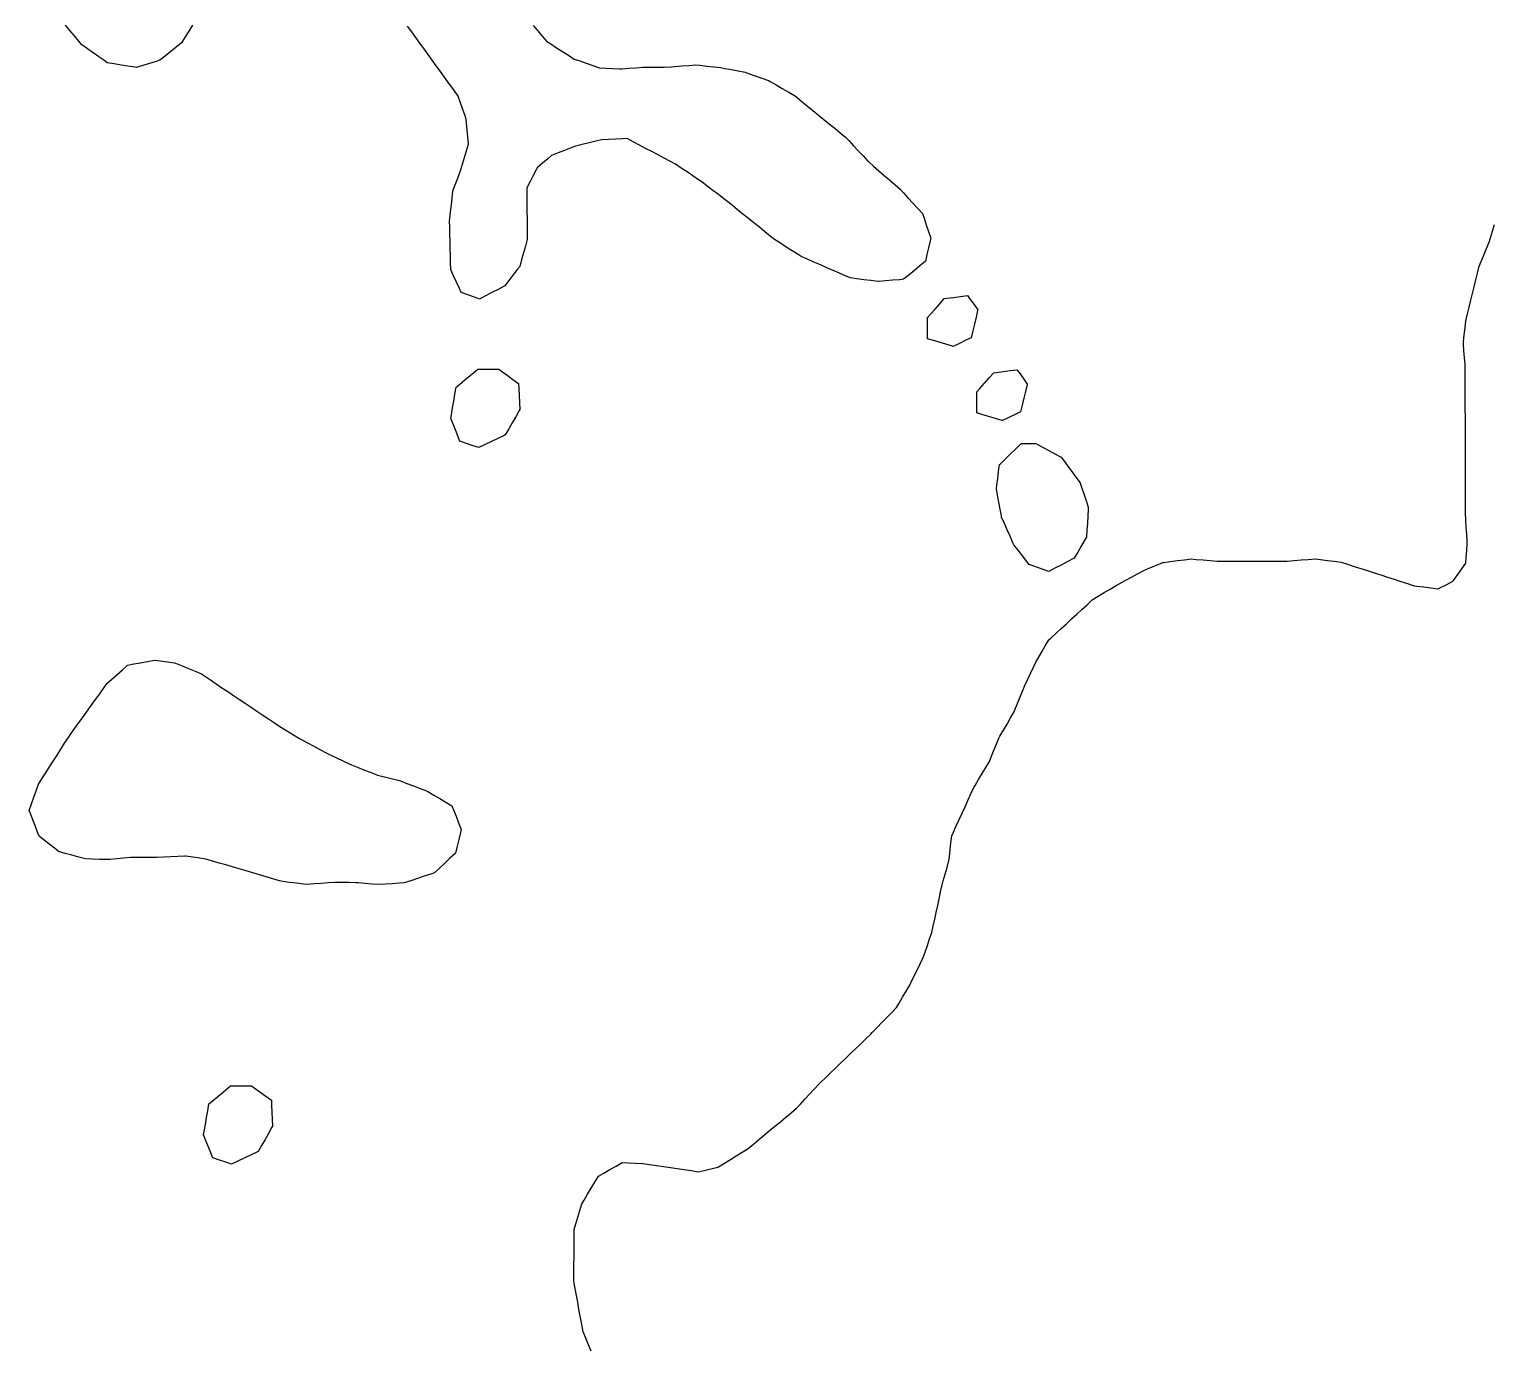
# Model space of a CAD drawing. Header units: millimetres. Extents: x 0 to 2762, y 6 to 2482.
# Drawn here: x 1213.1 to 1422, y 1443.6 to 1631.5 of the extents above; entities that cross this region are included whole.
import ezdxf

# ---------------------------------------------------------------- set-up
doc = ezdxf.new("R2010")
doc.units = ezdxf.units.MM
for name, color, linetype in [('ALL_HOLES', 1, 'Continuous'), ('OUTLINE_ISLAND_01_HOLE_106', 1, 'Continuous'), ('OUTLINE_ISLAND_01_HOLE_112', 1, 'Continuous'), ('OUTLINE_ISLAND_01_HOLE_118', 1, 'Continuous'), ('OUTLINE_ISLAND_01_HOLE_119', 1, 'Continuous'), ('OUTLINE_ISLAND_01_HOLE_122', 1, 'Continuous'), ('OUTLINE_ISLAND_01_HOLE_130', 1, 'Continuous'), ('OUTLINE_ISLAND_01_HOLE_132', 1, 'Continuous'), ('OUTLINE_ISLAND_01_HOLE_98', 1, 'Continuous')]:
    doc.layers.add(name, color=color, linetype=linetype)

msp = doc.modelspace()

# ---------------------------------------------------------------- linework, layer by layer
at = {"layer": 'ALL_HOLES'}
for points in [[(1236.3816, 1632.0522), (1235.8454, 1631.2081), (1235.3092, 1630.364), (1234.7729, 1629.52), (1234.049, 1628.9347), (1233.2713, 1628.306), (1232.4937, 1627.6773), (1231.716, 1627.0486), (1231.1771, 1626.8842), (1230.2206, 1626.5924), (1229.2642, 1626.3005), (1228.3077, 1626.0087), (1228.1406, 1626.0362), (1227.1539, 1626.1983), (1226.1671, 1626.3605), (1225.1803, 1626.5226), (1224.1936, 1626.6848), (1223.8276, 1626.9452), (1223.0128, 1627.5249), (1222.198, 1628.1046), (1221.3832, 1628.6843), (1220.5683, 1629.2641), (1220.1463, 1629.7703), (1219.506, 1630.5384), (1218.8656, 1631.3066), (1218.2253, 1632.0747)], [(1284.9728, 1632.0035), (1285.6219, 1631.2429), (1286.2711, 1630.4822), (1286.9202, 1629.7216), (1287.4749, 1629.367), (1288.3175, 1628.8283), (1289.16, 1628.2897), (1290.0026, 1627.7511), (1290.8451, 1627.2125), (1291.6104, 1626.9472), (1292.5553, 1626.6197), (1293.5001, 1626.2922), (1294.445, 1625.9647), (1295.3508, 1625.915), (1296.3493, 1625.8602), (1297.3478, 1625.8054), (1297.6339, 1625.8254), (1298.6315, 1625.8953), (1299.629, 1625.9651), (1300.6266, 1626.035), (1300.6634, 1626.0356), (1301.6633, 1626.0505), (1302.6632, 1626.0655), (1303.6631, 1626.0805), (1304.663, 1626.0955), (1305.2092, 1626.1426), (1306.2056, 1626.2284), (1307.2019, 1626.3142), (1308.1982, 1626.4001), (1308.749, 1626.3355), (1309.7422, 1626.219), (1310.7353, 1626.1025), (1311.7285, 1625.986), (1312.2757, 1625.8862), (1313.2595, 1625.7069), (1314.2433, 1625.5275), (1315.227, 1625.3481), (1315.7191, 1625.1721), (1316.6607, 1624.8354), (1317.6023, 1624.4987), (1318.5439, 1624.162), (1318.7845, 1624.0232), (1319.6507, 1623.5235), (1320.517, 1623.0239), (1321.3832, 1622.5242), (1322.2494, 1622.0246), (1322.5753, 1621.7586), (1323.3499, 1621.1262), (1324.1246, 1620.4939), (1324.8993, 1619.8615), (1325.674, 1619.2292), (1326.4486, 1618.5968), (1327.2233, 1617.9644), (1327.998, 1617.3321), (1328.7727, 1616.6997), (1329.5473, 1616.0674), (1330.0007, 1615.5794), (1330.6814, 1614.8469), (1331.3621, 1614.1143), (1332.0428, 1613.3818), (1332.7235, 1612.6492), (1332.8021, 1612.5808), (1333.5566, 1611.9245), (1334.311, 1611.2681), (1335.0655, 1610.6118), (1335.82, 1609.9554), (1336.5744, 1609.2991), (1337.3289, 1608.6427), (1337.8222, 1608.1045), (1338.4978, 1607.3672), (1339.1734, 1606.63), (1339.8491, 1605.8928), (1340.5247, 1605.1555), (1340.7499, 1604.4873), (1341.0692, 1603.5396), (1341.3885, 1602.592), (1341.7079, 1601.6443), (1341.6181, 1601.2553), (1341.3933, 1600.2809), (1341.1685, 1599.3065), (1340.9436, 1598.3321), (1340.9262, 1598.3178), (1340.1532, 1597.6833), (1339.3803, 1597.0488), (1338.6073, 1596.4144), (1337.8344, 1595.7799), (1337.2275, 1595.7238), (1336.2318, 1595.6318), (1335.236, 1595.5398), (1334.2403, 1595.4479), (1334.1519, 1595.4596), (1333.1606, 1595.591), (1332.1692, 1595.7225), (1331.1779, 1595.854), (1330.1866, 1595.9855), (1329.6218, 1596.2317), (1328.7052, 1596.6314), (1327.7885, 1597.031), (1326.8719, 1597.4307), (1325.9552, 1597.8304), (1325.0385, 1598.23), (1324.1219, 1598.6297), (1323.2052, 1599.0294), (1322.7801, 1599.3016), (1321.9379, 1599.8409), (1321.0958, 1600.3802), (1320.2537, 1600.9194), (1319.4115, 1601.4587), (1318.8062, 1601.9461), (1318.0273, 1602.5733), (1317.2484, 1603.2004), (1316.4695, 1603.8276), (1315.6906, 1604.4547), (1314.9117, 1605.0819), (1314.1328, 1605.709), (1313.3538, 1606.3362), (1312.5749, 1606.9633), (1312.1945, 1607.2548), (1311.4008, 1607.8631), (1310.6071, 1608.4713), (1309.8133, 1609.0796), (1309.0196, 1609.6879), (1308.5854, 1609.9816), (1307.757, 1610.5418), (1306.9287, 1611.102), (1306.1003, 1611.6623), (1305.272, 1612.2225), (1304.5555, 1612.6002), (1303.6709, 1613.0665), (1302.7863, 1613.5328), (1301.9016, 1613.9991), (1301.017, 1614.4654), (1300.1324, 1614.9317), (1299.2478, 1615.398), (1298.3632, 1615.8644), (1297.7066, 1615.8342), (1296.7076, 1615.7883), (1295.7087, 1615.7424), (1294.7097, 1615.6965), (1293.9119, 1615.4958), (1292.9421, 1615.252), (1291.9722, 1615.0081), (1291.0024, 1614.7642), (1290.39, 1614.5274), (1289.4573, 1614.1668), (1288.5246, 1613.8062), (1287.5919, 1613.4456), (1287.0655, 1612.9874), (1286.3113, 1612.3308), (1285.5571, 1611.6742), (1285.4611, 1611.4915), (1284.9959, 1610.6063), (1284.5307, 1609.7211), (1284.0655, 1608.8359), (1284.0683, 1608.444), (1284.0755, 1607.444), (1284.0826, 1606.444), (1284.0898, 1605.444), (1284.0969, 1604.4441), (1284.1041, 1603.4441), (1284.1113, 1602.4441), (1284.1184, 1601.4441), (1283.8597, 1600.5126), (1283.592, 1599.5491), (1283.3244, 1598.5855), (1283.0568, 1597.622), (1282.7042, 1597.1688), (1282.0902, 1596.3794), (1281.4763, 1595.5901), (1280.8623, 1594.8008), (1280.8522, 1594.7956), (1279.9632, 1594.3377), (1279.0742, 1593.8799), (1278.1852, 1593.422), (1277.2962, 1592.9642), (1276.6015, 1593.2155), (1275.6611, 1593.5557), (1274.7207, 1593.8958), (1274.4566, 1594.472), (1274.0399, 1595.3811), (1273.6231, 1596.2901), (1273.2064, 1597.1991), (1273.1843, 1598.185), (1273.1618, 1599.1847), (1273.1394, 1600.1845), (1273.1169, 1601.1842), (1273.0945, 1602.184), (1273.0721, 1603.1837), (1273.0496, 1604.1835), (1273.0773, 1604.427), (1273.1903, 1605.4206), (1273.3033, 1606.4142), (1273.4163, 1607.4078), (1273.5293, 1608.4014), (1273.8586, 1609.2769), (1274.2107, 1610.2128), (1274.5628, 1611.1488), (1274.5912, 1611.2427), (1274.8814, 1612.1997), (1275.1715, 1613.1566), (1275.4617, 1614.1136), (1275.7518, 1615.0706), (1275.703, 1615.5984), (1275.611, 1616.5942), (1275.5189, 1617.59), (1275.4269, 1618.5857), (1275.2509, 1619.0922), (1274.9226, 1620.0368), (1274.5943, 1620.9813), (1274.266, 1621.9259), (1274.0827, 1622.1795), (1273.4968, 1622.9899), (1272.9108, 1623.8003), (1272.3249, 1624.6106), (1271.739, 1625.421), (1271.1531, 1626.2314), (1270.5672, 1627.0418), (1269.9813, 1627.8522), (1269.3954, 1628.6625), (1268.8095, 1629.4729), (1268.2236, 1630.2833), (1267.6377, 1631.0937), (1267.0518, 1631.904)], [(1293.2583, 1442.773), (1292.8778, 1443.6978), (1292.4974, 1444.6226), (1292.1169, 1445.5474), (1292.0642, 1445.8281), (1291.8798, 1446.8109), (1291.6954, 1447.7938), (1291.511, 1448.7766), (1291.3267, 1449.7595), (1291.1423, 1450.7423), (1290.9579, 1451.7252), (1290.7735, 1452.7081), (1290.7771, 1453.1436), (1290.7855, 1454.1436), (1290.7939, 1455.1436), (1290.8023, 1456.1435), (1290.8106, 1457.1435), (1290.819, 1458.1434), (1290.8274, 1459.1434), (1290.8358, 1460.1434), (1291.067, 1460.9362), (1291.3469, 1461.8962), (1291.6269, 1462.8562), (1291.9068, 1463.8162), (1292.2281, 1464.3469), (1292.746, 1465.2023), (1293.2639, 1466.0578), (1293.7818, 1466.9132), (1294.2996, 1467.7687), (1295.0591, 1468.2023), (1295.9276, 1468.6981), (1296.796, 1469.1939), (1297.6644, 1469.6897), (1298.5953, 1469.6579), (1299.5947, 1469.6237), (1300.5941, 1469.5896), (1300.6003, 1469.5887), (1301.5892, 1469.44), (1302.5781, 1469.2914), (1303.567, 1469.1428), (1304.5558, 1468.9941), (1305.5447, 1468.8455), (1306.5336, 1468.6969), (1307.5225, 1468.5482), (1308.5114, 1468.3996), (1309.3584, 1468.5895), (1310.3341, 1468.8083), (1311.3099, 1469.0271), (1311.4113, 1469.0898), (1312.2619, 1469.6157), (1313.1124, 1470.1416), (1313.963, 1470.6674), (1314.8136, 1471.1933), (1315.6641, 1471.7192), (1316.4032, 1472.3344), (1317.1718, 1472.9741), (1317.9404, 1473.6139), (1318.709, 1474.2536), (1319.4776, 1474.8934), (1320.2462, 1475.5331), (1321.0148, 1476.1729), (1321.7834, 1476.8126), (1322.552, 1477.4523), (1323.0549, 1477.9961), (1323.7339, 1478.7302), (1324.4129, 1479.4643), (1325.0919, 1480.1984), (1325.7709, 1480.9325), (1325.9527, 1481.1075), (1326.6731, 1481.801), (1327.3935, 1482.4946), (1328.1139, 1483.1881), (1328.8343, 1483.8816), (1329.5548, 1484.5752), (1330.2752, 1485.2687), (1330.9956, 1485.9623), (1331.716, 1486.6558), (1332.4364, 1487.3494), (1333.1568, 1488.0429), (1333.3571, 1488.2508), (1334.0507, 1488.9711), (1334.7444, 1489.6914), (1335.4381, 1490.4118), (1336.1317, 1491.1321), (1336.8254, 1491.8524), (1337.1862, 1492.4603), (1337.6966, 1493.3202), (1338.207, 1494.1802), (1338.7174, 1495.0401), (1338.8761, 1495.3628), (1339.3176, 1496.2601), (1339.7591, 1497.1574), (1340.2006, 1498.0546), (1340.6421, 1498.9519), (1340.9046, 1499.7231), (1341.227, 1500.6697), (1341.5493, 1501.6163), (1341.8716, 1502.563), (1342.0641, 1503.4552), (1342.275, 1504.4327), (1342.4859, 1505.4102), (1342.6968, 1506.3877), (1342.9077, 1507.3652), (1343.1185, 1508.3427), (1343.3294, 1509.3202), (1343.4937, 1509.9091), (1343.7623, 1510.8723), (1344.031, 1511.8356), (1344.2997, 1512.7988), (1344.3631, 1513.35), (1344.4776, 1514.3435), (1344.592, 1515.3369), (1344.7064, 1516.3303), (1344.9438, 1516.8514), (1345.3585, 1517.7614), (1345.7732, 1518.6714), (1346.1878, 1519.5813), (1346.6025, 1520.4913), (1347.0172, 1521.4013), (1347.4319, 1522.3112), (1347.8465, 1523.2212), (1348.0274, 1523.5249), (1348.5392, 1524.384), (1349.051, 1525.2431), (1349.5627, 1526.1023), (1350.0745, 1526.9614), (1350.2843, 1527.4838), (1350.6569, 1528.4118), (1351.0296, 1529.3397), (1351.4023, 1530.2677), (1351.5832, 1530.5756), (1352.0898, 1531.4378), (1352.5965, 1532.2999), (1353.1031, 1533.1621), (1353.6097, 1534.0243), (1353.8231, 1534.5572), (1354.1949, 1535.4855), (1354.5666, 1536.4139), (1354.9383, 1537.3422), (1355.0989, 1537.6853), (1355.5229, 1538.591), (1355.9469, 1539.4966), (1356.3709, 1540.4023), (1356.7949, 1541.308), (1357.0376, 1541.718), (1357.5468, 1542.5786), (1358.0561, 1543.4393), (1358.5653, 1544.2999), (1358.8681, 1544.5799), (1359.6023, 1545.2588), (1360.3366, 1545.9377), (1361.0708, 1546.6166), (1361.805, 1547.2955), (1362.5392, 1547.9744), (1363.2734, 1548.6533), (1364.0077, 1549.3322), (1364.7419, 1550.0112), (1365.5941, 1550.53), (1366.4483, 1551.0501), (1367.3024, 1551.5701), (1368.1566, 1552.0901), (1368.5739, 1552.3127), (1369.4562, 1552.7834), (1370.3385, 1553.2541), (1371.2208, 1553.7247), (1372.1031, 1554.1954), (1372.9897, 1554.5762), (1373.9086, 1554.9708), (1374.8274, 1555.3654), (1374.9192, 1555.3765), (1375.912, 1555.4962), (1376.9048, 1555.616), (1377.8976, 1555.7357), (1378.8904, 1555.8554), (1379.5878, 1555.8008), (1380.5847, 1555.7226), (1381.5817, 1555.6445), (1382.5786, 1555.5663), (1383.4408, 1555.5655), (1384.4408, 1555.5645), (1385.4408, 1555.5635), (1386.4408, 1555.5625), (1387.4408, 1555.5615), (1388.4408, 1555.5605), (1389.4408, 1555.5594), (1390.4408, 1555.5584), (1391.4408, 1555.5574), (1392.4408, 1555.5564), (1392.5831, 1555.5673), (1393.5802, 1555.6435), (1394.5773, 1555.7197), (1395.5744, 1555.7958), (1396.5715, 1555.872), (1397.3107, 1555.7773), (1398.3026, 1555.6502), (1399.2945, 1555.5232), (1400.2864, 1555.3961), (1401.1746, 1555.1102), (1402.1265, 1554.8037), (1403.0784, 1554.4973), (1404.0303, 1554.1909), (1404.9822, 1553.8845), (1405.9341, 1553.5781), (1406.886, 1553.2717), (1407.8379, 1552.9652), (1408.7898, 1552.6588), (1409.7417, 1552.3524), (1410.6936, 1552.046), (1411.0838, 1551.9943), (1412.0751, 1551.8629), (1413.0665, 1551.7315), (1414.0578, 1551.6002), (1414.4374, 1551.7866), (1415.335, 1552.2274), (1416.2326, 1552.6682), (1416.3281, 1552.8032), (1416.9059, 1553.6194), (1417.4836, 1554.4357), (1418.0613, 1555.2519), (1418.1241, 1556.0833), (1418.1995, 1557.0805), (1418.2748, 1558.0776), (1418.2541, 1558.4058), (1418.1913, 1559.4038), (1418.1284, 1560.4018), (1418.0656, 1561.3998), (1418.0027, 1562.3979), (1418.0022, 1563.1852), (1418.0016, 1564.1852), (1418.001, 1565.1852), (1418.0004, 1566.1852), (1417.9997, 1567.1852), (1417.9991, 1568.1852), (1417.9985, 1569.1852), (1417.9978, 1570.1852), (1417.9972, 1571.1852), (1417.9966, 1572.1852), (1417.996, 1573.1852), (1417.9953, 1574.1852), (1417.9947, 1575.1852), (1417.9941, 1576.1852), (1417.9935, 1577.1852), (1417.9928, 1578.1852), (1417.9922, 1579.1852), (1417.9916, 1580.1852), (1417.991, 1581.1852), (1417.9903, 1582.1852), (1417.9897, 1583.1852), (1417.9563, 1583.5947), (1417.8749, 1584.5914), (1417.7935, 1585.588), (1417.7121, 1586.5847), (1417.7413, 1586.8639), (1417.8457, 1587.8584), (1417.95, 1588.853), (1418.0544, 1589.8475), (1418.0575, 1589.8604), (1418.2934, 1590.8322), (1418.5293, 1591.804), (1418.7652, 1592.7757), (1419.0011, 1593.7475), (1419.2369, 1594.7193), (1419.4728, 1595.6911), (1419.7087, 1596.6629), (1419.9446, 1597.6347), (1420.2305, 1598.3213), (1420.6148, 1599.2445), (1420.9991, 1600.1677), (1421.3835, 1601.0909), (1421.5793, 1601.7142), (1421.879, 1602.6682), (1422.1788, 1603.6222)]]:
    msp.add_lwpolyline(points, dxfattribs=at)
for points in [[(1341.2279, 1587.3016), (1341.2279, 1588.3016), (1341.2279, 1589.3016), (1341.2279, 1590.3016), (1341.6533, 1590.7806), (1342.3174, 1591.5283), (1342.9815, 1592.2759), (1343.6455, 1593.0236), (1343.9836, 1593.0675), (1344.9753, 1593.1962), (1345.967, 1593.3249), (1346.9586, 1593.4536), (1347.2563, 1593.0371), (1347.8378, 1592.2235), (1348.4192, 1591.4099), (1348.4008, 1591.3326), (1348.1696, 1590.3597), (1347.9383, 1589.3868), (1347.707, 1588.4139), (1347.4758, 1587.441), (1346.7054, 1587.0661), (1345.8062, 1586.6285), (1344.9071, 1586.1909), (1344.8269, 1586.2151), (1343.8695, 1586.5041), (1342.9122, 1586.7931), (1341.9549, 1587.0822)], [(1277.0639, 1582.9344), (1278.0639, 1582.9344), (1279.0639, 1582.9344), (1280.0639, 1582.9344), (1280.4481, 1582.6591), (1281.2609, 1582.0766), (1282.0737, 1581.4941), (1282.8865, 1580.9116), (1282.9224, 1580.1884), (1282.9718, 1579.1896), (1283.0213, 1578.1908), (1283.0708, 1577.1921), (1282.9761, 1577.0266), (1282.4797, 1576.1585), (1281.9833, 1575.2904), (1281.4869, 1574.4224), (1280.9904, 1573.5543), (1280.8136, 1573.4699), (1279.9111, 1573.0392), (1279.0086, 1572.6085), (1278.1061, 1572.1778), (1277.2036, 1571.7471), (1276.406, 1572.0268), (1275.4623, 1572.3577), (1274.5187, 1572.6886), (1274.3346, 1573.1462), (1273.9615, 1574.074), (1273.5884, 1575.0018), (1273.2153, 1575.9296), (1273.3014, 1576.4328), (1273.4701, 1577.4185), (1273.6388, 1578.4042), (1273.8075, 1579.3898), (1273.9762, 1580.3755), (1274.4529, 1580.7706), (1275.2229, 1581.4087), (1275.9929, 1582.0468), (1276.7628, 1582.6849)], [(1348.2825, 1576.7195), (1348.2825, 1577.7195), (1348.2825, 1578.7195), (1348.2825, 1579.7195), (1348.7079, 1580.1985), (1349.372, 1580.9461), (1350.0361, 1581.6938), (1350.7001, 1582.4415), (1351.038, 1582.4853), (1352.0297, 1582.6141), (1353.0213, 1582.7428), (1354.013, 1582.8715), (1354.3105, 1582.4553), (1354.892, 1581.6418), (1355.4735, 1580.8282), (1355.4552, 1580.7515), (1355.2241, 1579.7785), (1354.993, 1578.8056), (1354.7618, 1577.8327), (1354.5307, 1576.8598), (1353.7612, 1576.4851), (1352.8621, 1576.0473), (1351.9631, 1575.6096), (1351.8842, 1575.6333), (1350.9268, 1575.9221), (1349.9694, 1576.2108), (1349.012, 1576.4995)], [(1354.6654, 1572.3524), (1355.6654, 1572.3524), (1356.6654, 1572.3524), (1356.7926, 1572.2838), (1357.6727, 1571.8089), (1358.5527, 1571.334), (1359.4328, 1570.8591), (1360.3128, 1570.3842), (1360.6396, 1569.9464), (1361.2377, 1569.145), (1361.8359, 1568.3436), (1362.434, 1567.5423), (1363.0321, 1566.7409), (1363.2427, 1566.1086), (1363.5586, 1565.1598), (1363.8745, 1564.211), (1364.1904, 1563.2622), (1364.1719, 1562.9499), (1364.1129, 1561.9517), (1364.0539, 1560.9534), (1363.9949, 1559.9552), (1363.9359, 1558.9569), (1363.7048, 1558.5672), (1363.1948, 1557.707), (1362.6848, 1556.8468), (1362.1748, 1555.9867), (1362.0793, 1555.9358), (1361.1968, 1555.4656), (1360.3142, 1554.9953), (1359.4317, 1554.5251), (1358.5492, 1554.0548), (1357.631, 1554.3878), (1356.6909, 1554.7287), (1355.7508, 1555.0696), (1355.407, 1555.5118), (1354.7933, 1556.3014), (1354.1796, 1557.0909), (1353.5659, 1557.8804), (1353.4332, 1558.1805), (1353.0287, 1559.095), (1352.6242, 1560.0096), (1352.2197, 1560.9241), (1351.8152, 1561.8386), (1351.7872, 1561.9925), (1351.6078, 1562.9762), (1351.4284, 1563.96), (1351.249, 1564.9438), (1351.0696, 1565.9276), (1351.1291, 1566.3686), (1351.2628, 1567.3596), (1351.3965, 1568.3506), (1351.5302, 1569.3417), (1351.6495, 1569.4562), (1352.3708, 1570.1489), (1353.0921, 1570.8415), (1353.8133, 1571.5342), (1354.5346, 1572.2269)], [(1213.0679, 1519.9463), (1213.3965, 1520.8908), (1213.725, 1521.8353), (1214.0535, 1522.7798), (1214.382, 1523.7243), (1214.8721, 1524.4908), (1215.4107, 1525.3333), (1215.9494, 1526.1758), (1216.488, 1527.0183), (1217.0267, 1527.8609), (1217.5653, 1528.7034), (1218.104, 1529.5459), (1218.6426, 1530.3885), (1218.896, 1530.7424), (1219.4781, 1531.5555), (1220.0602, 1532.3686), (1220.6423, 1533.1817), (1221.2244, 1533.9948), (1221.8065, 1534.808), (1222.3886, 1535.6211), (1222.9707, 1536.4342), (1223.5528, 1537.2473), (1224.1349, 1538.0604), (1224.8569, 1538.7045), (1225.6031, 1539.3702), (1226.3494, 1540.0358), (1227.0956, 1540.7015), (1227.9707, 1540.8667), (1228.9533, 1541.0522), (1229.936, 1541.2377), (1230.9186, 1541.4232), (1231.787, 1541.3088), (1232.7785, 1541.1781), (1233.7699, 1541.0474), (1233.9503, 1540.973), (1234.8746, 1540.5915), (1235.799, 1540.2101), (1236.7234, 1539.8286), (1237.6478, 1539.4472), (1238.0762, 1539.1595), (1238.9063, 1538.602), (1239.7365, 1538.0445), (1240.5666, 1537.4869), (1241.3968, 1536.9294), (1242.2269, 1536.3719), (1243.0571, 1535.8144), (1243.8873, 1535.2568), (1244.7174, 1534.6993), (1245.5476, 1534.1418), (1246.3777, 1533.5842), (1247.2079, 1533.0267), (1248.0381, 1532.4692), (1248.233, 1532.347), (1249.0802, 1531.8157), (1249.9274, 1531.2844), (1250.7746, 1530.7531), (1251.6218, 1530.2219), (1251.8966, 1530.0739), (1252.7771, 1529.5998), (1253.6575, 1529.1257), (1254.538, 1528.6516), (1255.4185, 1528.1775), (1255.9988, 1527.8982), (1256.8999, 1527.4645), (1257.8009, 1527.0309), (1258.702, 1526.5972), (1259.057, 1526.4571), (1259.9872, 1526.0901), (1260.9174, 1525.723), (1261.8475, 1525.3559), (1262.7777, 1524.9888), (1263.7412, 1524.7591), (1264.714, 1524.5271), (1265.6867, 1524.2951), (1266.0188, 1524.1692), (1266.9539, 1523.8148), (1267.8889, 1523.4604), (1268.824, 1523.106), (1269.7591, 1522.7516), (1269.9264, 1522.654), (1270.7902, 1522.1502), (1271.6539, 1521.6463), (1272.5177, 1521.1424), (1273.3815, 1520.6386), (1273.6069, 1520.0545), (1273.967, 1519.1216), (1274.327, 1518.1886), (1274.687, 1517.2557), (1274.5814, 1516.8047), (1274.3535, 1515.831), (1274.1255, 1514.8573), (1273.8975, 1513.8837), (1273.7855, 1513.7786), (1273.0563, 1513.0943), (1272.327, 1512.4101), (1271.5978, 1511.7258), (1270.8686, 1511.0415), (1270.382, 1510.8803), (1269.4328, 1510.5657), (1268.4835, 1510.2511), (1267.5343, 1509.9366), (1266.585, 1509.622), (1265.8723, 1509.5736), (1264.8746, 1509.5059), (1263.8769, 1509.4382), (1262.8792, 1509.3705), (1261.9758, 1509.4527), (1260.9799, 1509.5434), (1259.984, 1509.6342), (1259.7118, 1509.6384), (1258.7119, 1509.6539), (1257.712, 1509.6694), (1256.7122, 1509.6849), (1256.6926, 1509.6836), (1255.6951, 1509.6126), (1254.6977, 1509.5416), (1253.7002, 1509.4706), (1252.7027, 1509.3996), (1252.2054, 1509.4575), (1251.2121, 1509.5731), (1250.2188, 1509.6887), (1249.2256, 1509.8043), (1248.7956, 1509.9301), (1247.8358, 1510.2108), (1246.876, 1510.4915), (1245.9162, 1510.7722), (1244.9564, 1511.0529), (1243.9966, 1511.3336), (1243.0368, 1511.6143), (1242.077, 1511.895), (1241.1172, 1512.1757), (1240.1575, 1512.4564), (1239.1977, 1512.7371), (1238.2379, 1513.0178), (1237.3957, 1513.143), (1236.4066, 1513.2901), (1235.4175, 1513.4371), (1235.2765, 1513.4303), (1234.2777, 1513.3825), (1233.2788, 1513.3347), (1232.28, 1513.2869), (1231.2811, 1513.2391), (1230.5219, 1513.2367), (1229.5219, 1513.2337), (1228.5219, 1513.2306), (1227.5219, 1513.2276), (1226.5351, 1513.1338), (1225.5396, 1513.0392), (1224.5441, 1512.9446), (1224.105, 1512.956), (1223.1053, 1512.982), (1222.1056, 1513.008), (1221.106, 1513.034), (1221.0903, 1513.0383), (1220.1265, 1513.305), (1219.1627, 1513.5716), (1218.1989, 1513.8382), (1217.2351, 1514.1048), (1216.8337, 1514.4202), (1216.0473, 1515.038), (1215.261, 1515.6558), (1214.4746, 1516.2735), (1214.2984, 1516.7337), (1213.9407, 1517.6676), (1213.583, 1518.6014), (1213.2254, 1519.5352)], [(1241.7905, 1480.6416), (1242.7905, 1480.6416), (1243.7905, 1480.6416), (1244.7905, 1480.6416), (1245.1747, 1480.3663), (1245.9875, 1479.7838), (1246.8003, 1479.2013), (1247.6132, 1478.6188), (1247.649, 1477.8955), (1247.6984, 1476.8967), (1247.7479, 1475.898), (1247.7973, 1474.8992), (1247.7027, 1474.7336), (1247.2062, 1473.8655), (1246.7098, 1472.9975), (1246.2134, 1472.1294), (1245.717, 1471.2613), (1245.5399, 1471.1768), (1244.6374, 1470.7462), (1243.7349, 1470.3156), (1242.8324, 1469.8849), (1241.9298, 1469.4543), (1241.1318, 1469.7342), (1240.1882, 1470.0651), (1239.2445, 1470.3961), (1239.0602, 1470.8545), (1238.6873, 1471.7823), (1238.3143, 1472.7102), (1237.9414, 1473.638), (1238.0278, 1474.1426), (1238.1966, 1475.1282), (1238.3655, 1476.1139), (1238.5343, 1477.0995), (1238.7032, 1478.0852), (1239.182, 1478.4816), (1239.9522, 1479.1194), (1240.7224, 1479.7572), (1241.4926, 1480.3949)]]:
    msp.add_lwpolyline(points, close=True, dxfattribs=at)
at = {"layer": 'OUTLINE_ISLAND_01_HOLE_106'}
msp.add_lwpolyline([(1213.0679, 1519.9463), (1213.3965, 1520.8908), (1213.725, 1521.8353), (1214.0535, 1522.7798), (1214.382, 1523.7243), (1214.8721, 1524.4908), (1215.4107, 1525.3333), (1215.9494, 1526.1758), (1216.488, 1527.0183), (1217.0267, 1527.8609), (1217.5653, 1528.7034), (1218.104, 1529.5459), (1218.6426, 1530.3885), (1218.896, 1530.7424), (1219.4781, 1531.5555), (1220.0602, 1532.3686), (1220.6423, 1533.1817), (1221.2244, 1533.9948), (1221.8065, 1534.808), (1222.3886, 1535.6211), (1222.9707, 1536.4342), (1223.5528, 1537.2473), (1224.1349, 1538.0604), (1224.8569, 1538.7045), (1225.6031, 1539.3702), (1226.3494, 1540.0358), (1227.0956, 1540.7015), (1227.9707, 1540.8667), (1228.9533, 1541.0522), (1229.936, 1541.2377), (1230.9186, 1541.4232), (1231.787, 1541.3088), (1232.7785, 1541.1781), (1233.7699, 1541.0474), (1233.9503, 1540.973), (1234.8746, 1540.5915), (1235.799, 1540.2101), (1236.7234, 1539.8286), (1237.6478, 1539.4472), (1238.0762, 1539.1595), (1238.9063, 1538.602), (1239.7365, 1538.0445), (1240.5666, 1537.4869), (1241.3968, 1536.9294), (1242.2269, 1536.3719), (1243.0571, 1535.8144), (1243.8873, 1535.2568), (1244.7174, 1534.6993), (1245.5476, 1534.1418), (1246.3777, 1533.5842), (1247.2079, 1533.0267), (1248.0381, 1532.4692), (1248.233, 1532.347), (1249.0802, 1531.8157), (1249.9274, 1531.2844), (1250.7746, 1530.7531), (1251.6218, 1530.2219), (1251.8966, 1530.0739), (1252.7771, 1529.5998), (1253.6575, 1529.1257), (1254.538, 1528.6516), (1255.4185, 1528.1775), (1255.9988, 1527.8982), (1256.8999, 1527.4645), (1257.8009, 1527.0309), (1258.702, 1526.5972), (1259.057, 1526.4571), (1259.9872, 1526.0901), (1260.9174, 1525.723), (1261.8475, 1525.3559), (1262.7777, 1524.9888), (1263.7412, 1524.7591), (1264.714, 1524.5271), (1265.6867, 1524.2951), (1266.0188, 1524.1692), (1266.9539, 1523.8148), (1267.8889, 1523.4604), (1268.824, 1523.106), (1269.7591, 1522.7516), (1269.9264, 1522.654), (1270.7902, 1522.1502), (1271.6539, 1521.6463), (1272.5177, 1521.1424), (1273.3815, 1520.6386), (1273.6069, 1520.0545), (1273.967, 1519.1216), (1274.327, 1518.1886), (1274.687, 1517.2557), (1274.5814, 1516.8047), (1274.3535, 1515.831), (1274.1255, 1514.8573), (1273.8975, 1513.8837), (1273.7855, 1513.7786), (1273.0563, 1513.0943), (1272.327, 1512.4101), (1271.5978, 1511.7258), (1270.8686, 1511.0415), (1270.382, 1510.8803), (1269.4328, 1510.5657), (1268.4835, 1510.2511), (1267.5343, 1509.9366), (1266.585, 1509.622), (1265.8723, 1509.5736), (1264.8746, 1509.5059), (1263.8769, 1509.4382), (1262.8792, 1509.3705), (1261.9758, 1509.4527), (1260.9799, 1509.5434), (1259.984, 1509.6342), (1259.7118, 1509.6384), (1258.7119, 1509.6539), (1257.712, 1509.6694), (1256.7122, 1509.6849), (1256.6926, 1509.6836), (1255.6951, 1509.6126), (1254.6977, 1509.5416), (1253.7002, 1509.4706), (1252.7027, 1509.3996), (1252.2054, 1509.4575), (1251.2121, 1509.5731), (1250.2188, 1509.6887), (1249.2256, 1509.8043), (1248.7956, 1509.9301), (1247.8358, 1510.2108), (1246.876, 1510.4915), (1245.9162, 1510.7722), (1244.9564, 1511.0529), (1243.9966, 1511.3336), (1243.0368, 1511.6143), (1242.077, 1511.895), (1241.1172, 1512.1757), (1240.1575, 1512.4564), (1239.1977, 1512.7371), (1238.2379, 1513.0178), (1237.3957, 1513.143), (1236.4066, 1513.2901), (1235.4175, 1513.4371), (1235.2765, 1513.4303), (1234.2777, 1513.3825), (1233.2788, 1513.3347), (1232.28, 1513.2869), (1231.2811, 1513.2391), (1230.5219, 1513.2367), (1229.5219, 1513.2337), (1228.5219, 1513.2306), (1227.5219, 1513.2276), (1226.5351, 1513.1338), (1225.5396, 1513.0392), (1224.5441, 1512.9446), (1224.105, 1512.956), (1223.1053, 1512.982), (1222.1056, 1513.008), (1221.106, 1513.034), (1221.0903, 1513.0383), (1220.1265, 1513.305), (1219.1627, 1513.5716), (1218.1989, 1513.8382), (1217.2351, 1514.1048), (1216.8337, 1514.4202), (1216.0473, 1515.038), (1215.261, 1515.6558), (1214.4746, 1516.2735), (1214.2984, 1516.7337), (1213.9407, 1517.6676), (1213.583, 1518.6014), (1213.2254, 1519.5352)], close=True, dxfattribs=at)
at = {"layer": 'OUTLINE_ISLAND_01_HOLE_112'}
msp.add_lwpolyline([(1354.6654, 1572.3524), (1355.6654, 1572.3524), (1356.6654, 1572.3524), (1356.7926, 1572.2838), (1357.6727, 1571.8089), (1358.5527, 1571.334), (1359.4328, 1570.8591), (1360.3128, 1570.3842), (1360.6396, 1569.9464), (1361.2377, 1569.145), (1361.8359, 1568.3436), (1362.434, 1567.5423), (1363.0321, 1566.7409), (1363.2427, 1566.1086), (1363.5586, 1565.1598), (1363.8745, 1564.211), (1364.1904, 1563.2622), (1364.1719, 1562.9499), (1364.1129, 1561.9517), (1364.0539, 1560.9534), (1363.9949, 1559.9552), (1363.9359, 1558.9569), (1363.7048, 1558.5672), (1363.1948, 1557.707), (1362.6848, 1556.8468), (1362.1748, 1555.9867), (1362.0793, 1555.9358), (1361.1968, 1555.4656), (1360.3142, 1554.9953), (1359.4317, 1554.5251), (1358.5492, 1554.0548), (1357.631, 1554.3878), (1356.6909, 1554.7287), (1355.7508, 1555.0696), (1355.407, 1555.5118), (1354.7933, 1556.3014), (1354.1796, 1557.0909), (1353.5659, 1557.8804), (1353.4332, 1558.1805), (1353.0287, 1559.095), (1352.6242, 1560.0096), (1352.2197, 1560.9241), (1351.8152, 1561.8386), (1351.7872, 1561.9925), (1351.6078, 1562.9762), (1351.4284, 1563.96), (1351.249, 1564.9438), (1351.0696, 1565.9276), (1351.1291, 1566.3686), (1351.2628, 1567.3596), (1351.3965, 1568.3506), (1351.5302, 1569.3417), (1351.6495, 1569.4562), (1352.3708, 1570.1489), (1353.0921, 1570.8415), (1353.8133, 1571.5342), (1354.5346, 1572.2269)], close=True, dxfattribs=at)
at = {"layer": 'OUTLINE_ISLAND_01_HOLE_118'}
msp.add_lwpolyline([(1348.2825, 1576.7195), (1348.2825, 1577.7195), (1348.2825, 1578.7195), (1348.2825, 1579.7195), (1348.7079, 1580.1985), (1349.372, 1580.9461), (1350.0361, 1581.6938), (1350.7001, 1582.4415), (1351.038, 1582.4853), (1352.0297, 1582.6141), (1353.0213, 1582.7428), (1354.013, 1582.8715), (1354.3105, 1582.4553), (1354.892, 1581.6418), (1355.4735, 1580.8282), (1355.4552, 1580.7515), (1355.2241, 1579.7785), (1354.993, 1578.8056), (1354.7618, 1577.8327), (1354.5307, 1576.8598), (1353.7612, 1576.4851), (1352.8621, 1576.0473), (1351.9631, 1575.6096), (1351.8842, 1575.6333), (1350.9268, 1575.9221), (1349.9694, 1576.2108), (1349.012, 1576.4995)], close=True, dxfattribs=at)
at = {"layer": 'OUTLINE_ISLAND_01_HOLE_119'}
msp.add_lwpolyline([(1277.0639, 1582.9344), (1278.0639, 1582.9344), (1279.0639, 1582.9344), (1280.0639, 1582.9344), (1280.4481, 1582.6591), (1281.2609, 1582.0766), (1282.0737, 1581.4941), (1282.8865, 1580.9116), (1282.9224, 1580.1884), (1282.9718, 1579.1896), (1283.0213, 1578.1908), (1283.0708, 1577.1921), (1282.9761, 1577.0266), (1282.4797, 1576.1585), (1281.9833, 1575.2904), (1281.4869, 1574.4224), (1280.9904, 1573.5543), (1280.8136, 1573.4699), (1279.9111, 1573.0392), (1279.0086, 1572.6085), (1278.1061, 1572.1778), (1277.2036, 1571.7471), (1276.406, 1572.0268), (1275.4623, 1572.3577), (1274.5187, 1572.6886), (1274.3346, 1573.1462), (1273.9615, 1574.074), (1273.5884, 1575.0018), (1273.2153, 1575.9296), (1273.3014, 1576.4328), (1273.4701, 1577.4185), (1273.6388, 1578.4042), (1273.8075, 1579.3898), (1273.9762, 1580.3755), (1274.4529, 1580.7706), (1275.2229, 1581.4087), (1275.9929, 1582.0468), (1276.7628, 1582.6849)], close=True, dxfattribs=at)
at = {"layer": 'OUTLINE_ISLAND_01_HOLE_122'}
msp.add_lwpolyline([(1341.2279, 1587.3016), (1341.2279, 1588.3016), (1341.2279, 1589.3016), (1341.2279, 1590.3016), (1341.6533, 1590.7806), (1342.3174, 1591.5283), (1342.9815, 1592.2759), (1343.6455, 1593.0236), (1343.9836, 1593.0675), (1344.9753, 1593.1962), (1345.967, 1593.3249), (1346.9586, 1593.4536), (1347.2563, 1593.0371), (1347.8378, 1592.2235), (1348.4192, 1591.4099), (1348.4008, 1591.3326), (1348.1696, 1590.3597), (1347.9383, 1589.3868), (1347.707, 1588.4139), (1347.4758, 1587.441), (1346.7054, 1587.0661), (1345.8062, 1586.6285), (1344.9071, 1586.1909), (1344.8269, 1586.2151), (1343.8695, 1586.5041), (1342.9122, 1586.7931), (1341.9549, 1587.0822)], close=True, dxfattribs=at)
at = {"layer": 'OUTLINE_ISLAND_01_HOLE_130'}
for points in [[(1236.3816, 1632.0522), (1235.8454, 1631.2081), (1235.3092, 1630.364), (1234.7729, 1629.52), (1234.049, 1628.9347), (1233.2713, 1628.306), (1232.4937, 1627.6773), (1231.716, 1627.0486), (1231.1771, 1626.8842), (1230.2206, 1626.5924), (1229.2642, 1626.3005), (1228.3077, 1626.0087), (1228.1406, 1626.0362), (1227.1539, 1626.1983), (1226.1671, 1626.3605), (1225.1803, 1626.5226), (1224.1936, 1626.6848), (1223.8276, 1626.9452), (1223.0128, 1627.5249), (1222.198, 1628.1046), (1221.3832, 1628.6843), (1220.5683, 1629.2641), (1220.1463, 1629.7703), (1219.506, 1630.5384), (1218.8656, 1631.3066), (1218.2253, 1632.0747)], [(1284.9728, 1632.0035), (1285.6219, 1631.2429), (1286.2711, 1630.4822), (1286.9202, 1629.7216), (1287.4749, 1629.367), (1288.3175, 1628.8283), (1289.16, 1628.2897), (1290.0026, 1627.7511), (1290.8451, 1627.2125), (1291.6104, 1626.9472), (1292.5553, 1626.6197), (1293.5001, 1626.2922), (1294.445, 1625.9647), (1295.3508, 1625.915), (1296.3493, 1625.8602), (1297.3478, 1625.8054), (1297.6339, 1625.8254), (1298.6315, 1625.8953), (1299.629, 1625.9651), (1300.6266, 1626.035), (1300.6634, 1626.0356), (1301.6633, 1626.0505), (1302.6632, 1626.0655), (1303.6631, 1626.0805), (1304.663, 1626.0955), (1305.2092, 1626.1426), (1306.2056, 1626.2284), (1307.2019, 1626.3142), (1308.1982, 1626.4001), (1308.749, 1626.3355), (1309.7422, 1626.219), (1310.7353, 1626.1025), (1311.7285, 1625.986), (1312.2757, 1625.8862), (1313.2595, 1625.7069), (1314.2433, 1625.5275), (1315.227, 1625.3481), (1315.7191, 1625.1721), (1316.6607, 1624.8354), (1317.6023, 1624.4987), (1318.5439, 1624.162), (1318.7845, 1624.0232), (1319.6507, 1623.5235), (1320.517, 1623.0239), (1321.3832, 1622.5242), (1322.2494, 1622.0246), (1322.5753, 1621.7586), (1323.3499, 1621.1262), (1324.1246, 1620.4939), (1324.8993, 1619.8615), (1325.674, 1619.2292), (1326.4486, 1618.5968), (1327.2233, 1617.9644), (1327.998, 1617.3321), (1328.7727, 1616.6997), (1329.5473, 1616.0674), (1330.0007, 1615.5794), (1330.6814, 1614.8469), (1331.3621, 1614.1143), (1332.0428, 1613.3818), (1332.7235, 1612.6492), (1332.8021, 1612.5808), (1333.5566, 1611.9245), (1334.311, 1611.2681), (1335.0655, 1610.6118), (1335.82, 1609.9554), (1336.5744, 1609.2991), (1337.3289, 1608.6427), (1337.8222, 1608.1045), (1338.4978, 1607.3672), (1339.1734, 1606.63), (1339.8491, 1605.8928), (1340.5247, 1605.1555), (1340.7499, 1604.4873), (1341.0692, 1603.5396), (1341.3885, 1602.592), (1341.7079, 1601.6443), (1341.6181, 1601.2553), (1341.3933, 1600.2809), (1341.1685, 1599.3065), (1340.9436, 1598.3321), (1340.9262, 1598.3178), (1340.1532, 1597.6833), (1339.3803, 1597.0488), (1338.6073, 1596.4144), (1337.8344, 1595.7799), (1337.2275, 1595.7238), (1336.2318, 1595.6318), (1335.236, 1595.5398), (1334.2403, 1595.4479), (1334.1519, 1595.4596), (1333.1606, 1595.591), (1332.1692, 1595.7225), (1331.1779, 1595.854), (1330.1866, 1595.9855), (1329.6218, 1596.2317), (1328.7052, 1596.6314), (1327.7885, 1597.031), (1326.8719, 1597.4307), (1325.9552, 1597.8304), (1325.0385, 1598.23), (1324.1219, 1598.6297), (1323.2052, 1599.0294), (1322.7801, 1599.3016), (1321.9379, 1599.8409), (1321.0958, 1600.3802), (1320.2537, 1600.9194), (1319.4115, 1601.4587), (1318.8062, 1601.9461), (1318.0273, 1602.5733), (1317.2484, 1603.2004), (1316.4695, 1603.8276), (1315.6906, 1604.4547), (1314.9117, 1605.0819), (1314.1328, 1605.709), (1313.3538, 1606.3362), (1312.5749, 1606.9633), (1312.1945, 1607.2548), (1311.4008, 1607.8631), (1310.6071, 1608.4713), (1309.8133, 1609.0796), (1309.0196, 1609.6879), (1308.5854, 1609.9816), (1307.757, 1610.5418), (1306.9287, 1611.102), (1306.1003, 1611.6623), (1305.272, 1612.2225), (1304.5555, 1612.6002), (1303.6709, 1613.0665), (1302.7863, 1613.5328), (1301.9016, 1613.9991), (1301.017, 1614.4654), (1300.1324, 1614.9317), (1299.2478, 1615.398), (1298.3632, 1615.8644), (1297.7066, 1615.8342), (1296.7076, 1615.7883), (1295.7087, 1615.7424), (1294.7097, 1615.6965), (1293.9119, 1615.4958), (1292.9421, 1615.252), (1291.9722, 1615.0081), (1291.0024, 1614.7642), (1290.39, 1614.5274), (1289.4573, 1614.1668), (1288.5246, 1613.8062), (1287.5919, 1613.4456), (1287.0655, 1612.9874), (1286.3113, 1612.3308), (1285.5571, 1611.6742), (1285.4611, 1611.4915), (1284.9959, 1610.6063), (1284.5307, 1609.7211), (1284.0655, 1608.8359), (1284.0683, 1608.444), (1284.0755, 1607.444), (1284.0826, 1606.444), (1284.0898, 1605.444), (1284.0969, 1604.4441), (1284.1041, 1603.4441), (1284.1113, 1602.4441), (1284.1184, 1601.4441), (1283.8597, 1600.5126), (1283.592, 1599.5491), (1283.3244, 1598.5855), (1283.0568, 1597.622), (1282.7042, 1597.1688), (1282.0902, 1596.3794), (1281.4763, 1595.5901), (1280.8623, 1594.8008), (1280.8522, 1594.7956), (1279.9632, 1594.3377), (1279.0742, 1593.8799), (1278.1852, 1593.422), (1277.2962, 1592.9642), (1276.6015, 1593.2155), (1275.6611, 1593.5557), (1274.7207, 1593.8958), (1274.4566, 1594.472), (1274.0399, 1595.3811), (1273.6231, 1596.2901), (1273.2064, 1597.1991), (1273.1843, 1598.185), (1273.1618, 1599.1847), (1273.1394, 1600.1845), (1273.1169, 1601.1842), (1273.0945, 1602.184), (1273.0721, 1603.1837), (1273.0496, 1604.1835), (1273.0773, 1604.427), (1273.1903, 1605.4206), (1273.3033, 1606.4142), (1273.4163, 1607.4078), (1273.5293, 1608.4014), (1273.8586, 1609.2769), (1274.2107, 1610.2128), (1274.5628, 1611.1488), (1274.5912, 1611.2427), (1274.8814, 1612.1997), (1275.1715, 1613.1566), (1275.4617, 1614.1136), (1275.7518, 1615.0706), (1275.703, 1615.5984), (1275.611, 1616.5942), (1275.5189, 1617.59), (1275.4269, 1618.5857), (1275.2509, 1619.0922), (1274.9226, 1620.0368), (1274.5943, 1620.9813), (1274.266, 1621.9259), (1274.0827, 1622.1795), (1273.4968, 1622.9899), (1272.9108, 1623.8003), (1272.3249, 1624.6106), (1271.739, 1625.421), (1271.1531, 1626.2314), (1270.5672, 1627.0418), (1269.9813, 1627.8522), (1269.3954, 1628.6625), (1268.8095, 1629.4729), (1268.2236, 1630.2833), (1267.6377, 1631.0937), (1267.0518, 1631.904)]]:
    msp.add_lwpolyline(points, dxfattribs=at)
at = {"layer": 'OUTLINE_ISLAND_01_HOLE_132'}
msp.add_lwpolyline([(1293.2583, 1442.773), (1292.8778, 1443.6978), (1292.4974, 1444.6226), (1292.1169, 1445.5474), (1292.0642, 1445.8281), (1291.8798, 1446.8109), (1291.6954, 1447.7938), (1291.511, 1448.7766), (1291.3267, 1449.7595), (1291.1423, 1450.7423), (1290.9579, 1451.7252), (1290.7735, 1452.7081), (1290.7771, 1453.1436), (1290.7855, 1454.1436), (1290.7939, 1455.1436), (1290.8023, 1456.1435), (1290.8106, 1457.1435), (1290.819, 1458.1434), (1290.8274, 1459.1434), (1290.8358, 1460.1434), (1291.067, 1460.9362), (1291.3469, 1461.8962), (1291.6269, 1462.8562), (1291.9068, 1463.8162), (1292.2281, 1464.3469), (1292.746, 1465.2023), (1293.2639, 1466.0578), (1293.7818, 1466.9132), (1294.2996, 1467.7687), (1295.0591, 1468.2023), (1295.9276, 1468.6981), (1296.796, 1469.1939), (1297.6644, 1469.6897), (1298.5953, 1469.6579), (1299.5947, 1469.6237), (1300.5941, 1469.5896), (1300.6003, 1469.5887), (1301.5892, 1469.44), (1302.5781, 1469.2914), (1303.567, 1469.1428), (1304.5558, 1468.9941), (1305.5447, 1468.8455), (1306.5336, 1468.6969), (1307.5225, 1468.5482), (1308.5114, 1468.3996), (1309.3584, 1468.5895), (1310.3341, 1468.8083), (1311.3099, 1469.0271), (1311.4113, 1469.0898), (1312.2619, 1469.6157), (1313.1124, 1470.1416), (1313.963, 1470.6674), (1314.8136, 1471.1933), (1315.6641, 1471.7192), (1316.4032, 1472.3344), (1317.1718, 1472.9741), (1317.9404, 1473.6139), (1318.709, 1474.2536), (1319.4776, 1474.8934), (1320.2462, 1475.5331), (1321.0148, 1476.1729), (1321.7834, 1476.8126), (1322.552, 1477.4523), (1323.0549, 1477.9961), (1323.7339, 1478.7302), (1324.4129, 1479.4643), (1325.0919, 1480.1984), (1325.7709, 1480.9325), (1325.9527, 1481.1075), (1326.6731, 1481.801), (1327.3935, 1482.4946), (1328.1139, 1483.1881), (1328.8343, 1483.8816), (1329.5548, 1484.5752), (1330.2752, 1485.2687), (1330.9956, 1485.9623), (1331.716, 1486.6558), (1332.4364, 1487.3494), (1333.1568, 1488.0429), (1333.3571, 1488.2508), (1334.0507, 1488.9711), (1334.7444, 1489.6914), (1335.4381, 1490.4118), (1336.1317, 1491.1321), (1336.8254, 1491.8524), (1337.1862, 1492.4603), (1337.6966, 1493.3202), (1338.207, 1494.1802), (1338.7174, 1495.0401), (1338.8761, 1495.3628), (1339.3176, 1496.2601), (1339.7591, 1497.1574), (1340.2006, 1498.0546), (1340.6421, 1498.9519), (1340.9046, 1499.7231), (1341.227, 1500.6697), (1341.5493, 1501.6163), (1341.8716, 1502.563), (1342.0641, 1503.4552), (1342.275, 1504.4327), (1342.4859, 1505.4102), (1342.6968, 1506.3877), (1342.9077, 1507.3652), (1343.1185, 1508.3427), (1343.3294, 1509.3202), (1343.4937, 1509.9091), (1343.7623, 1510.8723), (1344.031, 1511.8356), (1344.2997, 1512.7988), (1344.3631, 1513.35), (1344.4776, 1514.3435), (1344.592, 1515.3369), (1344.7064, 1516.3303), (1344.9438, 1516.8514), (1345.3585, 1517.7614), (1345.7732, 1518.6714), (1346.1878, 1519.5813), (1346.6025, 1520.4913), (1347.0172, 1521.4013), (1347.4319, 1522.3112), (1347.8465, 1523.2212), (1348.0274, 1523.5249), (1348.5392, 1524.384), (1349.051, 1525.2431), (1349.5627, 1526.1023), (1350.0745, 1526.9614), (1350.2843, 1527.4838), (1350.6569, 1528.4118), (1351.0296, 1529.3397), (1351.4023, 1530.2677), (1351.5832, 1530.5756), (1352.0898, 1531.4378), (1352.5965, 1532.2999), (1353.1031, 1533.1621), (1353.6097, 1534.0243), (1353.8231, 1534.5572), (1354.1949, 1535.4855), (1354.5666, 1536.4139), (1354.9383, 1537.3422), (1355.0989, 1537.6853), (1355.5229, 1538.591), (1355.9469, 1539.4966), (1356.3709, 1540.4023), (1356.7949, 1541.308), (1357.0376, 1541.718), (1357.5468, 1542.5786), (1358.0561, 1543.4393), (1358.5653, 1544.2999), (1358.8681, 1544.5799), (1359.6023, 1545.2588), (1360.3366, 1545.9377), (1361.0708, 1546.6166), (1361.805, 1547.2955), (1362.5392, 1547.9744), (1363.2734, 1548.6533), (1364.0077, 1549.3322), (1364.7419, 1550.0112), (1365.5941, 1550.53), (1366.4483, 1551.0501), (1367.3024, 1551.5701), (1368.1566, 1552.0901), (1368.5739, 1552.3127), (1369.4562, 1552.7834), (1370.3385, 1553.2541), (1371.2208, 1553.7247), (1372.1031, 1554.1954), (1372.9897, 1554.5762), (1373.9086, 1554.9708), (1374.8274, 1555.3654), (1374.9192, 1555.3765), (1375.912, 1555.4962), (1376.9048, 1555.616), (1377.8976, 1555.7357), (1378.8904, 1555.8554), (1379.5878, 1555.8008), (1380.5847, 1555.7226), (1381.5817, 1555.6445), (1382.5786, 1555.5663), (1383.4408, 1555.5655), (1384.4408, 1555.5645), (1385.4408, 1555.5635), (1386.4408, 1555.5625), (1387.4408, 1555.5615), (1388.4408, 1555.5605), (1389.4408, 1555.5594), (1390.4408, 1555.5584), (1391.4408, 1555.5574), (1392.4408, 1555.5564), (1392.5831, 1555.5673), (1393.5802, 1555.6435), (1394.5773, 1555.7197), (1395.5744, 1555.7958), (1396.5715, 1555.872), (1397.3107, 1555.7773), (1398.3026, 1555.6502), (1399.2945, 1555.5232), (1400.2864, 1555.3961), (1401.1746, 1555.1102), (1402.1265, 1554.8037), (1403.0784, 1554.4973), (1404.0303, 1554.1909), (1404.9822, 1553.8845), (1405.9341, 1553.5781), (1406.886, 1553.2717), (1407.8379, 1552.9652), (1408.7898, 1552.6588), (1409.7417, 1552.3524), (1410.6936, 1552.046), (1411.0838, 1551.9943), (1412.0751, 1551.8629), (1413.0665, 1551.7315), (1414.0578, 1551.6002), (1414.4374, 1551.7866), (1415.335, 1552.2274), (1416.2326, 1552.6682), (1416.3281, 1552.8032), (1416.9059, 1553.6194), (1417.4836, 1554.4357), (1418.0613, 1555.2519), (1418.1241, 1556.0833), (1418.1995, 1557.0805), (1418.2748, 1558.0776), (1418.2541, 1558.4058), (1418.1913, 1559.4038), (1418.1284, 1560.4018), (1418.0656, 1561.3998), (1418.0027, 1562.3979), (1418.0022, 1563.1852), (1418.0016, 1564.1852), (1418.001, 1565.1852), (1418.0004, 1566.1852), (1417.9997, 1567.1852), (1417.9991, 1568.1852), (1417.9985, 1569.1852), (1417.9978, 1570.1852), (1417.9972, 1571.1852), (1417.9966, 1572.1852), (1417.996, 1573.1852), (1417.9953, 1574.1852), (1417.9947, 1575.1852), (1417.9941, 1576.1852), (1417.9935, 1577.1852), (1417.9928, 1578.1852), (1417.9922, 1579.1852), (1417.9916, 1580.1852), (1417.991, 1581.1852), (1417.9903, 1582.1852), (1417.9897, 1583.1852), (1417.9563, 1583.5947), (1417.8749, 1584.5914), (1417.7935, 1585.588), (1417.7121, 1586.5847), (1417.7413, 1586.8639), (1417.8457, 1587.8584), (1417.95, 1588.853), (1418.0544, 1589.8475), (1418.0575, 1589.8604), (1418.2934, 1590.8322), (1418.5293, 1591.804), (1418.7652, 1592.7757), (1419.0011, 1593.7475), (1419.2369, 1594.7193), (1419.4728, 1595.6911), (1419.7087, 1596.6629), (1419.9446, 1597.6347), (1420.2305, 1598.3213), (1420.6148, 1599.2445), (1420.9991, 1600.1677), (1421.3835, 1601.0909), (1421.5793, 1601.7142), (1421.879, 1602.6682), (1422.1788, 1603.6222)], dxfattribs=at)
at = {"layer": 'OUTLINE_ISLAND_01_HOLE_98'}
msp.add_lwpolyline([(1241.7905, 1480.6416), (1242.7905, 1480.6416), (1243.7905, 1480.6416), (1244.7905, 1480.6416), (1245.1747, 1480.3663), (1245.9875, 1479.7838), (1246.8003, 1479.2013), (1247.6132, 1478.6188), (1247.649, 1477.8955), (1247.6984, 1476.8967), (1247.7479, 1475.898), (1247.7973, 1474.8992), (1247.7027, 1474.7336), (1247.2062, 1473.8655), (1246.7098, 1472.9975), (1246.2134, 1472.1294), (1245.717, 1471.2613), (1245.5399, 1471.1768), (1244.6374, 1470.7462), (1243.7349, 1470.3156), (1242.8324, 1469.8849), (1241.9298, 1469.4543), (1241.1318, 1469.7342), (1240.1882, 1470.0651), (1239.2445, 1470.3961), (1239.0602, 1470.8545), (1238.6873, 1471.7823), (1238.3143, 1472.7102), (1237.9414, 1473.638), (1238.0278, 1474.1426), (1238.1966, 1475.1282), (1238.3655, 1476.1139), (1238.5343, 1477.0995), (1238.7032, 1478.0852), (1239.182, 1478.4816), (1239.9522, 1479.1194), (1240.7224, 1479.7572), (1241.4926, 1480.3949)], close=True, dxfattribs=at)

doc.saveas('drawing.dxf')
